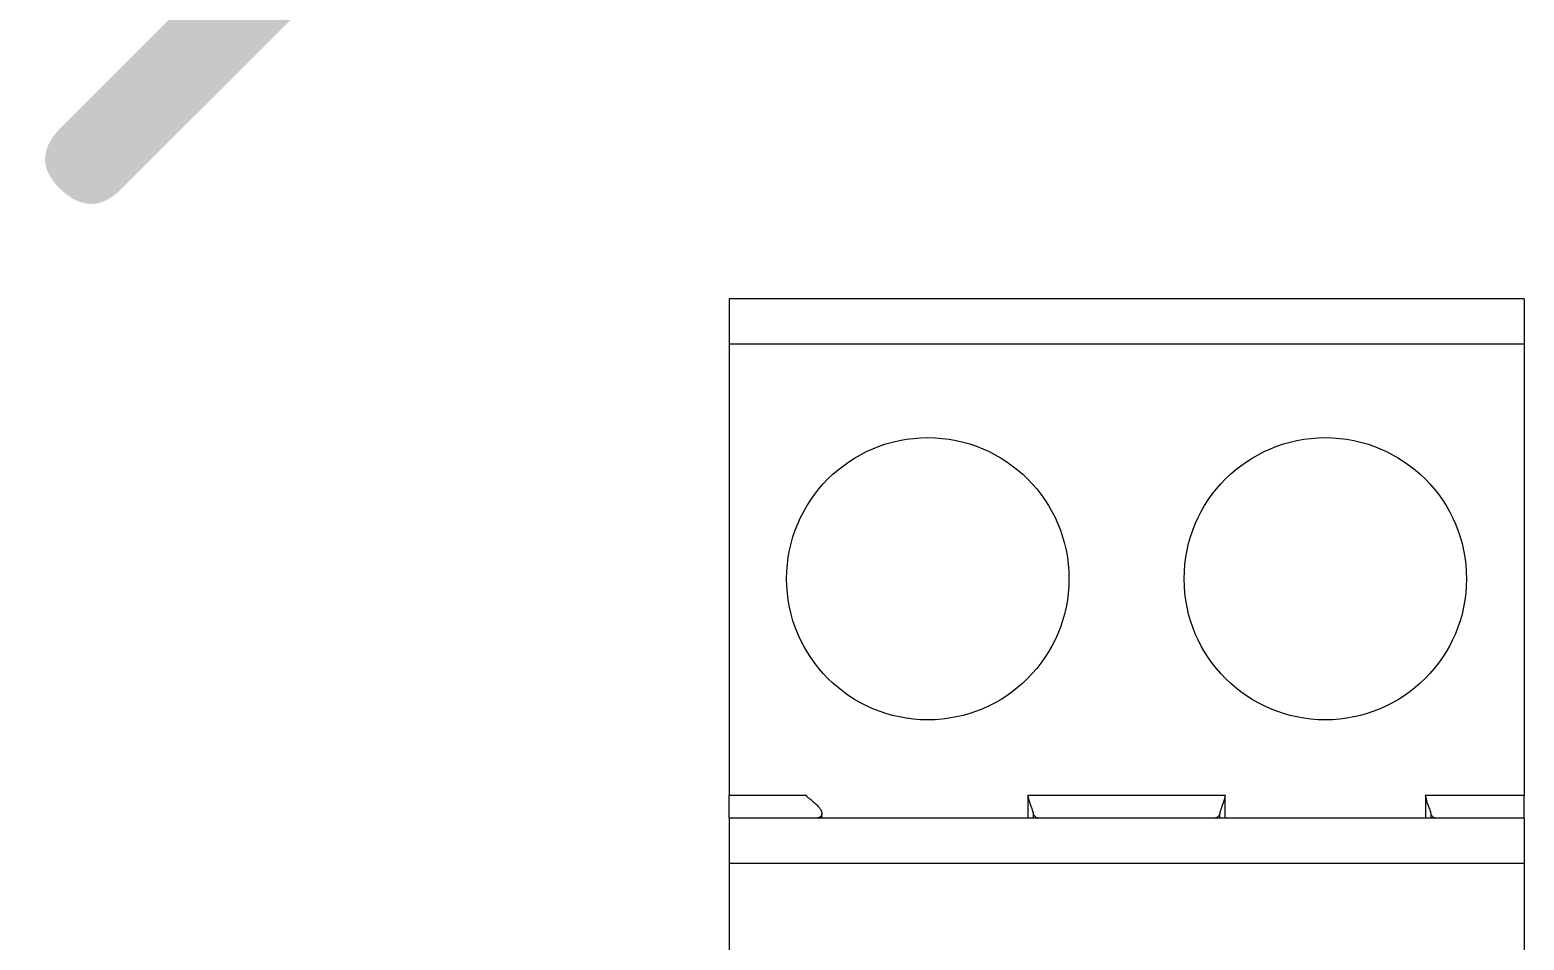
# Model space of a CAD drawing. Header units: millimetres. Extents: x 4134 to 7422, y 1400 to 3585.
# Drawn here: x 4425.09 to 4458.17, y 2852.36 to 2872.52 of the extents above; entities that cross this region are included whole.
import ezdxf
from ezdxf.enums import TextEntityAlignment as Align

# ---------------------------------------------------------------- set-up
doc = ezdxf.new("R2010")
doc.units = ezdxf.units.MM
doc.layers.add('000-PI-Oprema', color=30, linetype='Continuous', lineweight=5)
doc.layers.add('SI-ORMAR-Tekst', color=7, linetype='Continuous', lineweight=5)
doc.styles.add('PI0', font='isocpeur.ttf', dxfattribs={"width": 0.9})

# ---------------------------------------------------------------- blocks, each defined once
blk = doc.blocks.new('5TE8112')
at = {"layer": '000-PI-Oprema', "color": 0, "linetype": 'ByBlock', "lineweight": 0}
for p, q in [((1289.453, 163.171), (1289.453, 162.171)), ((1307.053, 163.171), (1289.453, 163.171)), ((1307.053, 163.171), (1307.053, 162.171)), ((1289.453, 162.171), (1289.453, 152.171)), ((1289.453, 162.171), (1307.053, 162.171)), ((1307.053, 162.171), (1307.053, 152.171)), ((1289.453, 151.671), (1289.453, 152.171)), ((1291.167, 152.171), (1289.453, 152.171)), ((1291.167, 152.17), (1291.167, 152.171)), ((1300.442, 152.171), (1296.065, 152.171)), ((1307.053, 152.171), (1304.865, 152.171)), ((1307.053, 151.671), (1307.053, 152.171)), ((1289.453, 151.671), (1289.453, 150.671)), ((1307.053, 151.671), (1289.453, 151.671)), ((1291.51, 151.671), (1291.51, 151.768)), ((1307.053, 151.671), (1307.053, 150.671)), ((1289.453, 150.671), (1289.453, 141.321)), ((1289.453, 150.671), (1307.053, 150.671)), ((1307.053, 150.671), (1307.053, 141.321))]:
    blk.add_line(p, q, dxfattribs=at)
for centre in [(1293.853, 156.971), (1302.653, 156.971)]:
    blk.add_circle(centre, 3.125, dxfattribs=at)
for points, knots in [([(1291.167, 152.17), (1291.167, 152.167), (1291.167, 152.165), (1291.169, 152.16), (1291.17, 152.158), (1291.173, 152.151), (1291.177, 152.147), (1291.184, 152.14), (1291.187, 152.137), (1291.195, 152.131), (1291.199, 152.128), (1291.211, 152.119), (1291.219, 152.113), (1291.235, 152.102), (1291.243, 152.096), (1291.266, 152.078), (1291.281, 152.065), (1291.311, 152.04), (1291.325, 152.027), (1291.354, 152.002), (1291.368, 151.989), (1291.396, 151.963), (1291.409, 151.95), (1291.434, 151.923), (1291.445, 151.909), (1291.461, 151.888), (1291.466, 151.881), (1291.475, 151.867), (1291.484, 151.853), (1291.491, 151.839), (1291.497, 151.825), (1291.5, 151.818), (1291.506, 151.798), (1291.509, 151.785), (1291.51, 151.767), (1291.51, 151.762), (1291.508, 151.751), (1291.507, 151.745), (1291.502, 151.73), (1291.497, 151.722), (1291.484, 151.706), (1291.477, 151.7), (1291.46, 151.689), (1291.452, 151.684), (1291.433, 151.677), (1291.423, 151.675), (1291.402, 151.671), (1291.392, 151.671), (1291.381, 151.671)], [0, 0, 0, 0, 0.007813, 0.007813, 0.015625, 0.015625, 0.03125, 0.03125, 0.046875, 0.046875, 0.0625, 0.0625, 0.09375, 0.09375, 0.125, 0.125, 0.1875, 0.1875, 0.25, 0.25, 0.3125, 0.3125, 0.375, 0.375, 0.4375, 0.4375, 0.46875, 0.46875, 0.5, 0.53125, 0.53125, 0.5625, 0.5625, 0.625, 0.625, 0.65625, 0.65625, 0.6875, 0.6875, 0.75, 0.75, 0.8125, 0.8125, 0.875, 0.875, 0.9375, 0.9375, 1, 1, 1, 1]), ([(1296.195, 151.743), (1296.192, 151.768), (1296.186, 151.82), (1296.144, 151.918), (1296.104, 152.036), (1296.082, 152.12), (1296.069, 152.171)], [0, 0, 0, 0, 0.250052, 0.500154, 0.699613, 1, 1, 1, 1]), ([(1300.437, 152.171), (1300.421, 152.109), (1300.39, 151.993), (1300.327, 151.842), (1300.317, 151.775), (1300.312, 151.743)], [0, 0, 0, 0, 0.370099, 0.696502, 1, 1, 1, 1]), ([(1304.995, 151.743), (1304.992, 151.768), (1304.986, 151.82), (1304.944, 151.918), (1304.904, 152.036), (1304.882, 152.12), (1304.869, 152.171)], [0, 0, 0, 0, 0.250051, 0.50015, 0.699608, 1, 1, 1, 1]), ([(1296.326, 151.671), (1296.297, 151.671), (1296.271, 151.676), (1296.245, 151.69), (1296.24, 151.694), (1296.23, 151.701), (1296.226, 151.705), (1296.213, 151.719), (1296.206, 151.73), (1296.2, 151.743)], [0, 0, 0, 0, 0.5, 0.5, 0.625, 0.625, 0.75, 0.75, 1, 1, 1, 1]), ([(1300.307, 151.743), (1300.295, 151.717), (1300.278, 151.699), (1300.252, 151.685), (1300.246, 151.682), (1300.234, 151.678), (1300.228, 151.676), (1300.209, 151.672), (1300.195, 151.671), (1300.18, 151.671)], [0, 0, 0, 0, 0.5, 0.5, 0.625, 0.625, 0.75, 0.75, 1, 1, 1, 1]), ([(1305.126, 151.671), (1305.097, 151.671), (1305.071, 151.676), (1305.044, 151.69), (1305.039, 151.694), (1305.03, 151.701), (1305.025, 151.705), (1305.013, 151.719), (1305.006, 151.73), (1304.999, 151.743)], [0, 0, 0, 0, 0.5, 0.5, 0.625, 0.625, 0.75, 0.75, 1, 1, 1, 1])]:
    blk.add_open_spline(points, degree=3, knots=knots, dxfattribs=at)
for points in [[(1296.069, 152.171), (1296.069, 152.004), (1296.069, 151.837), (1296.069, 151.671)], [(1300.437, 151.671), (1300.437, 151.837), (1300.437, 152.004), (1300.437, 152.171)], [(1304.869, 152.171), (1304.869, 152.004), (1304.869, 151.837), (1304.869, 151.671)], [(1296.195, 151.671), (1296.195, 151.695), (1296.195, 151.719), (1296.195, 151.743)], [(1300.312, 151.743), (1300.312, 151.719), (1300.312, 151.695), (1300.312, 151.671)], [(1304.995, 151.671), (1304.995, 151.695), (1304.995, 151.719), (1304.995, 151.743)]]:
    blk.add_open_spline(points, degree=3, dxfattribs=at)

msp = doc.modelspace()

# ---------------------------------------------------------------- block references
at = {"layer": '000-PI-Oprema', "color": 0, "linetype": 'ByBlock', "lineweight": 0}
msp.add_blockref('5TE8112', (3151.112, 2703.395), dxfattribs=at)

# ---------------------------------------------------------------- texts
at = {"layer": 'SI-ORMAR-Tekst', "color": 0, "linetype": 'ByBlock', "lineweight": 0, "style": 'PI0', "width": 0.9}
msp.add_text('-QB1', height=20, rotation=45, dxfattribs=at).set_placement((4441.897, 2888.054), align=Align.MIDDLE)

doc.saveas('drawing.dxf')
